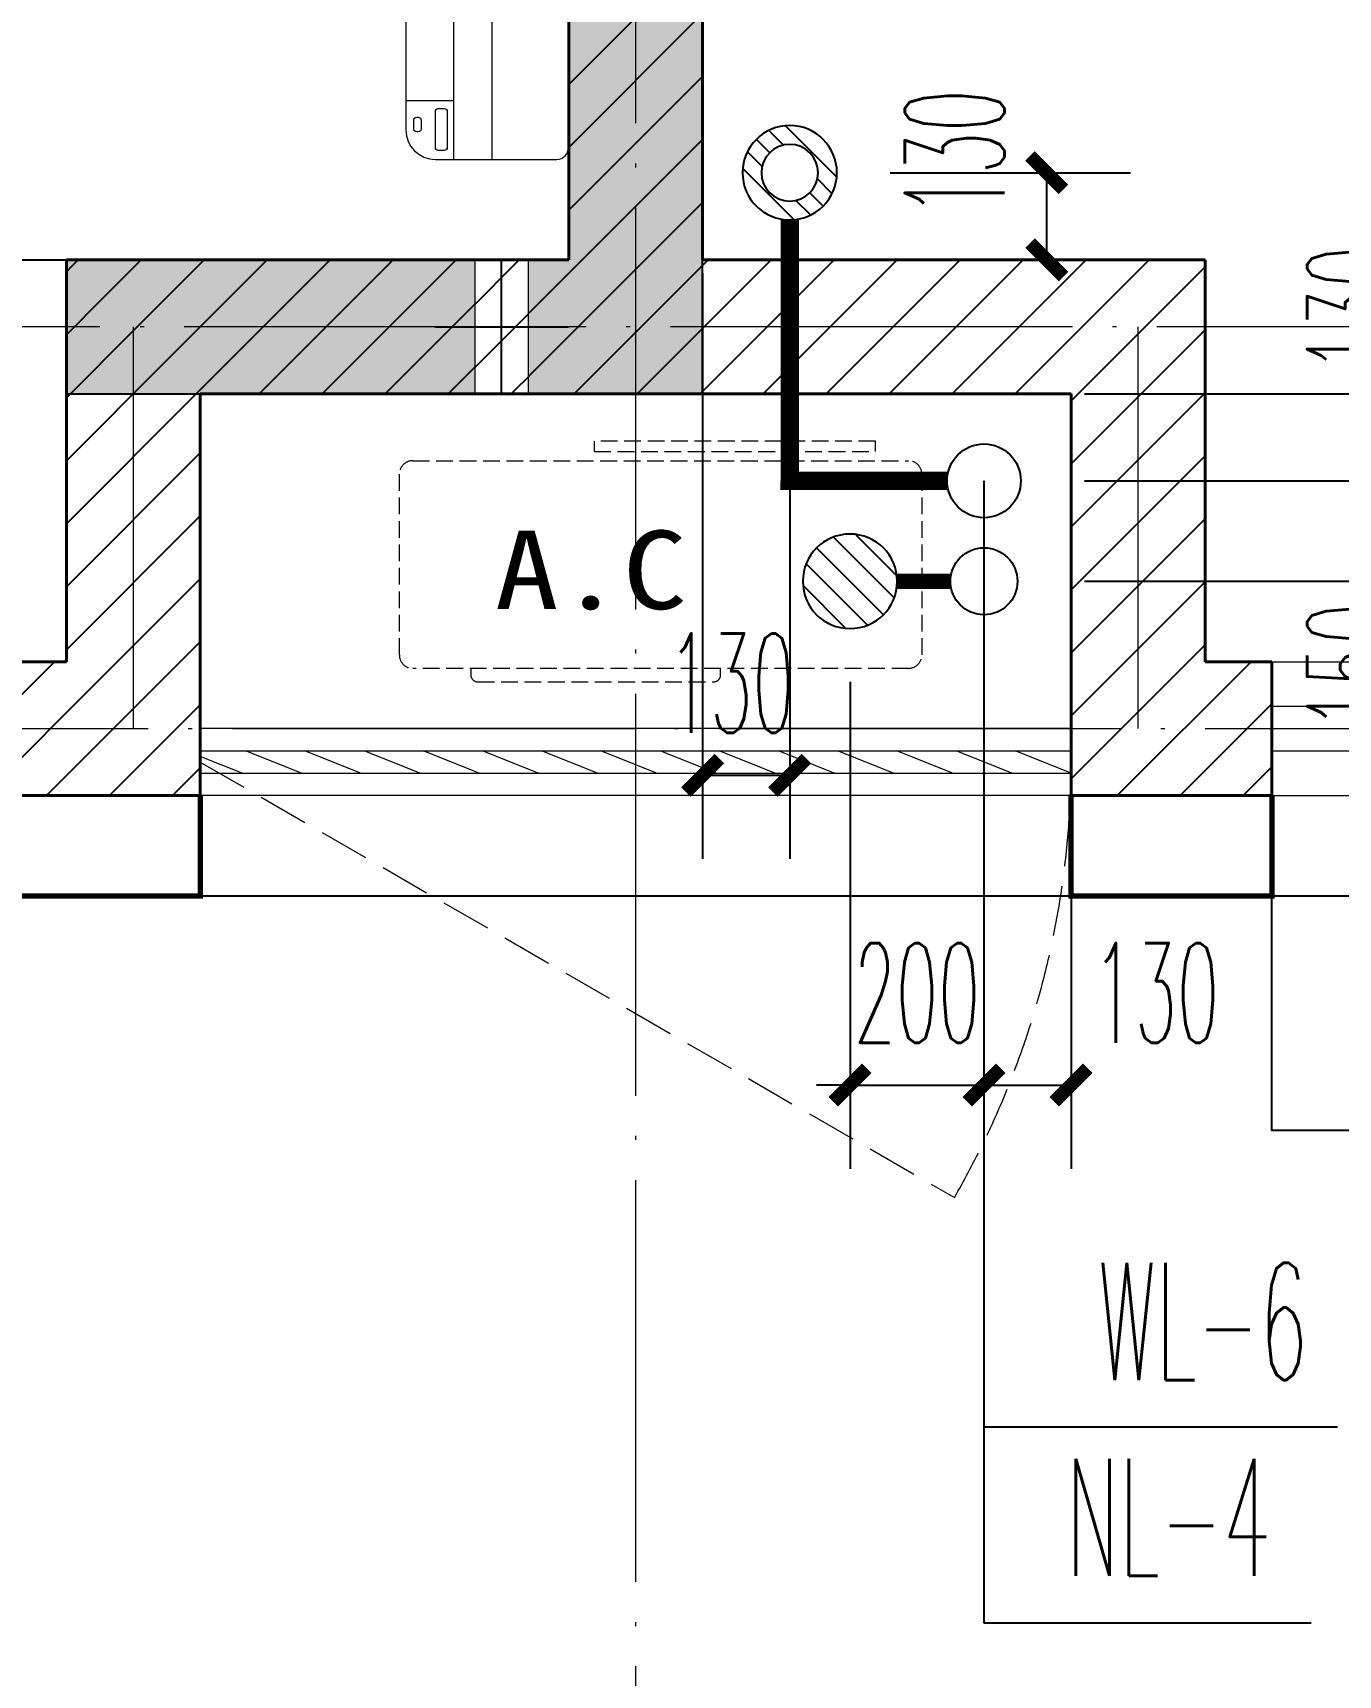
# Model space of a CAD drawing. Extents: x 27938 to 1042331, y -235042 to 1535213.
# Drawn here: x 696817 to 698765, y 133369 to 135821 of the extents above; entities that cross this region are included whole.
import ezdxf

# ---------------------------------------------------------------- set-up
doc = ezdxf.new("R2010")
doc.units = 0
doc.header["$LTSCALE"] = 1000
doc.header["$MEASUREMENT"] = 0
doc.linetypes.add('DASH', pattern=[0.35, 0.25, -0.1])
doc.linetypes.add('DOTE', pattern=[2.42, 2, -0.2, 0.02, -0.2])
for name, color, linetype in [('$RECOVER_210609100354-0', 7, 'Continuous'), ('$RECOVER_210609100354-5', 7, 'Continuous'), ('3.5方案汇报，与郭总、侯月琴确定户型_t8$0$2020.03.04 -1安徽标准化洋房户型(UA）_t8_t8$0$看线', 154, 'Continuous'), ('COLUMN', 9, 'Continuous'), ('DIM_凝结', 3, 'Continuous'), ('DIM_污水', 3, 'Continuous'), ('EQUIP_地漏', 7, 'Continuous'), ('PIPE-凝结', 150, 'N'), ('PIPE-污水', 2, 'W'), ('TWT_DIM', 3, 'Continuous'), ('VPIPE-凝结', 150, 'Continuous'), ('VPIPE-污水', 2, 'W'), ('机电标识类', 1, 'Continuous'), ('看线', 251, 'Continuous')]:
    doc.layers.add(name, color=color, linetype=linetype)
for name, color, linetype, lineweight in [('DOTE', 19, 'DOTE', 9), ('PUB_HATCH', 8, 'Continuous', 9), ('WALL', 9, 'Continuous', 40), ('WINDOW', 8, 'Continuous', 15), ('平面-栏杆', 135, 'Continuous', 15), ('平面-看线', 45, 'Continuous', 15), ('平面-空调室内机', 176, 'Continuous', 9), ('平面-空调预留孔', 173, 'Continuous', 15), ('空调', 76, 'Continuous', 13)]:
    doc.layers.add(name, color=color, linetype=linetype, lineweight=lineweight)
doc.styles.add('_TCH_DIM_T3', font='SIMPLEX.shx', dxfattribs={"width": 0.494118, "bigfont": 'GBCBIG.shx'})
doc.styles.add('_TWT_SERIAL', font='simplex.shx', dxfattribs={"width": 0.6, "oblique": 10, "height": 3, "bigfont": 'aadri.shx'})
doc.styles.get("Standard").update_dxf_attribs({"font": 'gbenor.shx', "bigfont": 'gbcbig.shx'})
doc.styles.add('黑体', font='simhei.ttf')
doc.linetypes.add('N', pattern='A,3,-0.2,["N",Standard,S=0.25,R=0,X=-0.1,Y=-0.115],-0.2', length=3.4)
doc.linetypes.add('W', pattern='A,3,-0.2,["W",Standard,S=0.25,R=0,X=-0.1,Y=-0.115],-0.2', length=3.4)
doc.dimstyles.new('_TWT_ARCH&&50', dxfattribs={"dimtxt": 148.75, "dimasz": 50, "dimexe": 125, "dimexo": 150, "dimgap": 63.125, "dimtad": 1, "dimdec": 0, "dimzin": 0, "dimdsep": 46, "dimtxsty": '_TCH_DIM_T3', "dimblk": 'ARCHTICK', "dimcen": 0.09, "dimclrt": 7, "dimazin": 2, "dimtfac": 1, "dimtdec": 0, "dimtix": 1, "dimtmove": 2, "dimatfit": 3, "dimfxl": 1, "dimtolj": 1, "dimtzin": 0, "dimarcsym": 0})
pattern_1 = [(45, (0, 47.75), (-47.022601, 47.022601), [])]

# ---------------------------------------------------------------- blocks, each defined once
blk = doc.blocks.new('GFDGDGRDGRDG')
at = {"layer": 'DOTE', "linetype": 'DOTE', "ltscale": 0.3}
for p, q in [((590893.7, 360558.3), (590893.7, 376108.3)), ((626393.7, 363158.3), (573593.7, 363158.3)), ((590143.7, 362558.3), (590143.7, 363158.3)), ((591643.7, 362558.3), (591643.7, 363158.3)), ((573593.7, 362558.3), (626393.7, 362558.3))]:
    blk.add_line(p, q, dxfattribs=at)
blk = doc.blocks.new('HFHFHFHFTF')
at = {"layer": 'PUB_HATCH'}
blk.add_hatch(color=256, dxfattribs=at).paths.add_polyline_path([(550766.6, 365523.7), (550766.6, 365323.7), (551716.6, 365323.7), (551716.6, 366973.7), (551516.6, 366973.7), (551516.6, 365523.7)])
at = {"layer": 'COLUMN', "color": 8}
for p, q in [((551516.6, 366973.7), (551516.6, 365523.7)), ((551716.6, 365323.7), (551716.6, 366973.7)), ((550766.6, 365523.7), (550766.6, 365323.7)), ((551516.6, 365523.7), (550766.6, 365523.7)), ((550766.6, 365323.7), (551716.6, 365323.7))]:
    blk.add_line(p, q, dxfattribs=at)
blk = doc.blocks.new('dongkong')
at = {"color": 0}
blk.add_wipeout([(-603756, 210771), (-603756, 210570.8), (-603836, 210570.8), (-603836, 210771)], dxfattribs=at)
at = {"layer": '机电标识类', "color": 0, "linetype": 'DASH', "ltscale": 400}
for p, q in [((-603796, 210771), (-603796, 210570.8)), ((-603896, 210670.7), (-603696, 210670.7))]:
    blk.add_line(p, q, dxfattribs=at)
at = {"layer": '空调', "color": 0, "linetype": 'DASH', "const_width": 2}
blk.add_lwpolyline([(-603756, 210771), (-603756, 210570.8), (-603836, 210570.8), (-603836, 210771)], close=True, dxfattribs=at)
blk = doc.blocks.new('A$C001338C2')
at = {"color": 0}
for p, q in [((845, 303.6), (55, 303.6)), ((109.1, 214.8), (109.1, 303.6)), ((0, 248.6), (0, 22)), ((900, 22), (900, 248.6)), ((22, 0), (878, 0))]:
    blk.add_line(p, q, dxfattribs=at)
at = {"color": 0, "lineweight": 5}
for p, q in [((900, 214.8), (0, 214.8)), ((900, 143.2), (0, 143.2))]:
    blk.add_line(p, q, dxfattribs=at)
at = {"color": 0}
for points in [[(73.1, 275), (56.8, 275, -0.414214), (51.3, 280.5), (51.3, 283.4, -0.414214), (56.8, 288.9), (73.1, 288.9, -0.414214), (78.6, 283.4), (78.6, 280.5, -0.414214)], [(89.2, 226.4), (22.2, 226.4, -0.414214), (16.7, 231.9), (16.7, 243.1, -0.414214), (22.2, 248.6), (89.2, 248.6, -0.414214), (94.7, 243.1), (94.7, 231.9, -0.414214)]]:
    blk.add_lwpolyline(points, format="xyb", close=True, dxfattribs=at)
for centre, radius, start, end in [((55, 248.6), 55, 90, 180), ((845, 248.6), 55, 360, 90), ((22, 22), 22, 180, 270), ((878, 22), 22, 270, 360)]:
    blk.add_arc(centre, radius, start, end, dxfattribs=at)
blk = doc.blocks.new('gsergvr')
at = {"layer": '平面-空调预留孔', "color": 0, "linetype": 'DASH', "ltscale": 0.1}
for p, q in [((34075.4, 17176.2), (34075.4, 17166.2)), ((34448.2, 17166.2), (34448.2, 17176.2)), ((34085.4, 17156.2), (34438.2, 17156.2))]:
    blk.add_line(p, q, dxfattribs=at)
blk.add_lwpolyline([(34679.3, 17515.3), (34259.5, 17515.3), (34259.5, 17500.2), (34679.3, 17500.2)], close=True, dxfattribs=at)
blk.add_lwpolyline([(34728.6, 17176.2), (33988.6, 17176.2, -0.414214), (33968.6, 17196.2), (33968.6, 17466.2, -0.414214), (33988.6, 17486.2), (34728.6, 17486.2, -0.414214), (34748.6, 17466.2), (34748.6, 17196.2, -0.414214)], format="xyb", close=True, dxfattribs=at)
for centre, start, end in [((34085.4, 17166.2), 180, 270), ((34438.2, 17166.2), 270, 0)]:
    blk.add_arc(centre, 10, start, end, dxfattribs=at)
at = {"layer": '平面-空调预留孔', "color": 0, "linetype": 'DASH', "ltscale": 0.1, "style": '黑体', "width": 1.2}
blk.add_text('A.C', height=117.05, dxfattribs=at).set_placement((34110.9, 17264.8))
blk = doc.blocks.new('rtyryrtyeeretee')
at = {"layer": '平面-空调预留孔', "color": 8}
blk.add_blockref('gsergvr', (635673.5, 326705.8), dxfattribs=at)
blk = doc.blocks.new('_ArchTick')
at = {"color": 0, "linetype": 'ByBlock', "const_width": 0.4}
blk.add_lwpolyline([(-0.5, -0.5), (0.5, 0.5)], dxfattribs=at)
blk = doc.blocks.new('*D421')
at = {"layer": 'Defpoints', "color": 0}
for p in [(697946.6, 135612.3), (698330.3, 135612.3), (697946.6, 135482.3)]:
    blk.add_point(p, dxfattribs=at)
at = {"layer": 'TWT_DIM', "color": 0, "lineweight": -2}
for p, q in [((698096.6, 135612.3), (698455.3, 135612.3)), ((698330.3, 135482.3), (698330.3, 135612.3)), ((698096.6, 135482.3), (698455.3, 135482.3))]:
    blk.add_line(p, q, dxfattribs=at)
at = {"layer": 'TWT_DIM', "color": 0, "lineweight": -2, "xscale": 50, "yscale": 50, "zscale": 50}
for p, rotation in [((698330.3, 135612.3), 90), ((698330.3, 135482.3), 270)]:
    blk.add_blockref('_ArchTick', p, dxfattribs=dict(at, rotation=rotation))
at = {"layer": 'TWT_DIM', "color": 7, "insert": (698192.8, 135641.9), "char_height": 148.75, "attachment_point": 5, "rotation": 90, "style": '_TCH_DIM_T3'}
blk.add_mtext('\\A1;130', dxfattribs=at)
blk = doc.blocks.new('*D422')
at = {"layer": 'Defpoints', "color": 0}
for p in [(697816.6, 135612.3), (697946.6, 135612.3), (697946.6, 134712.7)]:
    blk.add_point(p, dxfattribs=at)
at = {"layer": 'TWT_DIM', "color": 0, "lineweight": -2}
for p, q in [((697816.6, 135462.3), (697816.6, 134587.7)), ((697946.6, 135462.3), (697946.6, 134587.7)), ((697816.6, 134712.7), (697946.6, 134712.7))]:
    blk.add_line(p, q, dxfattribs=at)
at = {"layer": 'TWT_DIM', "color": 0, "lineweight": -2, "xscale": 50, "yscale": 50, "zscale": 50, "rotation": 180}
blk.add_blockref('_ArchTick', (697816.6, 134712.7), dxfattribs=at)
at = {"layer": 'TWT_DIM', "color": 0, "lineweight": -2, "xscale": 50, "yscale": 50, "zscale": 50}
blk.add_blockref('_ArchTick', (697946.6, 134712.7), dxfattribs=at)
at = {"layer": 'TWT_DIM', "color": 7, "insert": (697859.3, 134850.2), "char_height": 148.75, "attachment_point": 5, "style": '_TCH_DIM_T3'}
blk.add_mtext('\\A1;130', dxfattribs=at)
blk = doc.blocks.new('*D423')
at = {"layer": 'Defpoints', "color": 0}
for p in [(698236.6, 135002.3), (698366.6, 135002.3), (698366.6, 134250.2)]:
    blk.add_point(p, dxfattribs=at)
at = {"layer": 'TWT_DIM', "color": 0, "lineweight": -2}
for p, q in [((698236.6, 134852.3), (698236.6, 134125.2)), ((698366.6, 134852.3), (698366.6, 134125.2)), ((698236.6, 134250.2), (698366.6, 134250.2))]:
    blk.add_line(p, q, dxfattribs=at)
at = {"layer": 'TWT_DIM', "color": 0, "lineweight": -2, "xscale": 50, "yscale": 50, "zscale": 50, "rotation": 180}
blk.add_blockref('_ArchTick', (698236.6, 134250.2), dxfattribs=at)
at = {"layer": 'TWT_DIM', "color": 0, "lineweight": -2, "xscale": 50, "yscale": 50, "zscale": 50}
blk.add_blockref('_ArchTick', (698366.6, 134250.2), dxfattribs=at)
at = {"layer": 'TWT_DIM', "color": 7, "insert": (698493.2, 134387.7), "char_height": 148.75, "attachment_point": 5, "style": '_TCH_DIM_T3'}
blk.add_mtext('\\A1;130', dxfattribs=at)
blk = doc.blocks.new('*D424')
at = {"layer": 'Defpoints', "color": 0}
for p in [(698036.6, 135002.3), (698236.6, 135002.3), (698236.6, 134250.2)]:
    blk.add_point(p, dxfattribs=at)
at = {"layer": 'TWT_DIM', "color": 0, "lineweight": -2}
for p, q in [((698036.6, 134852.3), (698036.6, 134125.2)), ((698236.6, 134852.3), (698236.6, 134125.2)), ((698036.6, 134250.2), (697986.6, 134250.2)), ((698036.6, 134250.2), (698236.6, 134250.2)), ((698236.6, 134250.2), (698286.6, 134250.2))]:
    blk.add_line(p, q, dxfattribs=at)
at = {"layer": 'TWT_DIM', "color": 0, "lineweight": -2, "xscale": 50, "yscale": 50, "zscale": 50}
blk.add_blockref('_ArchTick', (698036.6, 134250.2), dxfattribs=at)
at = {"layer": 'TWT_DIM', "color": 0, "lineweight": -2, "xscale": 50, "yscale": 50, "zscale": 50, "rotation": 180}
blk.add_blockref('_ArchTick', (698236.6, 134250.2), dxfattribs=at)
at = {"layer": 'TWT_DIM', "color": 7, "insert": (698136.6, 134387.7), "char_height": 148.75, "attachment_point": 5, "style": '_TCH_DIM_T3'}
blk.add_mtext('\\A1;200', dxfattribs=at)
blk = doc.blocks.new('*D425')
at = {"layer": 'Defpoints', "color": 0}
for p in [(698236.6, 135152.3), (698930.9, 135152.3), (698236.6, 135002.3)]:
    blk.add_point(p, dxfattribs=at)
at = {"layer": 'TWT_DIM', "color": 0, "lineweight": -2}
for p, q in [((698386.6, 135152.3), (699055.9, 135152.3)), ((698930.9, 135002.3), (698930.9, 135152.3)), ((698386.6, 135002.3), (699055.9, 135002.3))]:
    blk.add_line(p, q, dxfattribs=at)
at = {"layer": 'TWT_DIM', "color": 0, "lineweight": -2, "xscale": 50, "yscale": 50, "zscale": 50}
for p, rotation in [((698930.9, 135152.3), 90), ((698930.9, 135002.3), 270)]:
    blk.add_blockref('_ArchTick', p, dxfattribs=dict(at, rotation=rotation))
at = {"layer": 'TWT_DIM', "color": 7, "insert": (698793.4, 134875.7), "char_height": 148.75, "attachment_point": 5, "rotation": 90, "style": '_TCH_DIM_T3'}
blk.add_mtext('\\A1;150', dxfattribs=at)
blk = doc.blocks.new('*D426')
at = {"layer": 'Defpoints', "color": 0}
for p in [(698236.6, 135282.3), (698930.9, 135282.3), (698236.6, 135152.3)]:
    blk.add_point(p, dxfattribs=at)
at = {"layer": 'TWT_DIM', "color": 0, "lineweight": -2}
for p, q in [((698386.6, 135282.3), (699055.9, 135282.3)), ((698930.9, 135152.3), (698930.9, 135282.3)), ((698386.6, 135152.3), (699055.9, 135152.3))]:
    blk.add_line(p, q, dxfattribs=at)
at = {"layer": 'TWT_DIM', "color": 0, "lineweight": -2, "xscale": 50, "yscale": 50, "zscale": 50}
for p, rotation in [((698930.9, 135282.3), 90), ((698930.9, 135152.3), 270)]:
    blk.add_blockref('_ArchTick', p, dxfattribs=dict(at, rotation=rotation))
at = {"layer": 'TWT_DIM', "color": 7, "insert": (698793.4, 135408.9), "char_height": 148.75, "attachment_point": 5, "rotation": 90, "style": '_TCH_DIM_T3'}
blk.add_mtext('\\A1;130', dxfattribs=at)
blk = doc.blocks.new('$TwtSys$00000141')
for p, q in [((-141.3, 11.5), (-15.1, 137.7)), ((-141.3, 11.5), (-15.1, 137.7)), ((-130.8, -52.6), (52.6, 130.8)), ((-130.8, -52.6), (52.6, 130.8)), ((-99.7, -99.7), (99.7, 99.7)), ((-99.7, -99.7), (99.7, 99.7)), ((-48.5, -130.6), (131.4, 49.3)), ((-48.5, -130.6), (131.4, 49.3)), ((17.1, -138.4), (138.4, -17.1)), ((17.1, -138.4), (138.4, -17.1))]:
    blk.add_line(p, q)
blk.add_circle((0, 0), 141)
blk.add_circle((0, 0), 141)
blk = doc.blocks.new('$TwtSys$00000543')
for p, q in [((-140.4, -12.8), (12.8, 140.4)), ((18.7, 82.5), (62.6, 126.4)), ((59.8, 59.8), (99.7, 99.7)), ((82.5, 18.7), (126.4, 62.6)), ((-12.8, -140.4), (140.4, 12.8)), ((-126.4, -62.6), (-82.5, -18.7)), ((-99.7, -99.7), (-59.8, -59.8)), ((-62.6, -126.4), (-18.7, -82.5))]:
    blk.add_line(p, q)
for radius in [141, 84.6]:
    blk.add_circle((0, 0), radius)
blk = doc.blocks.new('$WINLIB2D$00000039')
at = {"color": 0}
for points in [[(-0.5, 0.5), (-0.5, -0.5)], [(0.5, 0.5), (-0.5, 0.5)], [(0.5, -0.5), (0.5, 0.5)], [(-0.5, 0.1667), (0.5, 0.1667)], [(-0.3839, -0.1667), (-0.448, 0.1667)], [(-0.3159, -0.1667), (-0.38, 0.1667)], [(-0.2479, -0.1667), (-0.312, 0.1667)], [(-0.1799, -0.1667), (-0.244, 0.1667)], [(-0.1119, -0.1667), (-0.176, 0.1667)], [(-0.0439, -0.1667), (-0.108, 0.1667)], [(0.0241, -0.1667), (-0.04, 0.1667)], [(0.0921, -0.1667), (0.028, 0.1667)], [(0.16, -0.1667), (0.0959, 0.1667)], [(0.228, -0.1667), (0.1639, 0.1667)], [(0.296, -0.1667), (0.2319, 0.1667)], [(0.364, -0.1667), (0.2999, 0.1667)], [(0.432, -0.1667), (0.3679, 0.1667)], [(0.5, -0.1667), (0.4359, 0.1667)], [(-0.4519, -0.1667), (-0.5, 0.0836)], [(-0.5, -0.1667), (0.5, -0.1667)], [(0.5, -0.5), (-0.5, -0.5)]]:
    blk.add_lwpolyline(points, dxfattribs=at)

msp = doc.modelspace()

# ---------------------------------------------------------------- hatches: boundary and pattern name
at = {"layer": '$RECOVER_210609100354-5'}
h = msp.add_hatch(dxfattribs=at)
h.set_pattern_fill('普通砖', color=256, scale=50, style=0)
h.set_pattern_definition(pattern_1)
h.paths.add_polyline_path([(697066.6, 135282.3), (696866.6, 135482.3), (696866.6, 134882.3), (697066.6, 134682.3)])
h = msp.add_hatch(dxfattribs=at)
h.set_pattern_fill('普通砖', color=256, scale=50, style=0)
h.set_pattern_definition(pattern_1)
h.paths.add_polyline_path([(697716.6, 135415.7), (697716.6, 135282.3), (698366.6, 135282.3), (698566.6, 135482.3), (697816.6, 135482.3)])
h = msp.add_hatch(dxfattribs=at)
h.set_pattern_fill('普通砖', color=256, scale=50, style=0)
h.set_pattern_definition(pattern_1)
h.paths.add_polyline_path([(698566.6, 135482.3), (698366.6, 135282.3), (698366.6, 134682.3), (698566.6, 134882.3)])
h = msp.add_hatch(dxfattribs=at)
h.set_pattern_fill('普通砖', color=256, scale=50, style=0)
h.set_pattern_definition(pattern_1)
h.paths.add_polyline_path([(696866.6, 134882.3), (696766.6, 134882.3), (696766.6, 134682.3), (697066.6, 134682.3)])
h = msp.add_hatch(dxfattribs=at)
h.set_pattern_fill('普通砖', color=256, scale=50, style=0)
h.set_pattern_definition(pattern_1)
h.paths.add_polyline_path([(698566.6, 134882.3), (698366.6, 134682.3), (698666.6, 134682.3), (698666.6, 134882.3)])
at = {"layer": 'PIPE-污水'}
for points in [[(697946.6, 135152.3), (697932.8, 135152.3), (697932.8, 135138.6)], [(697946.6, 135152.3), (697946.6, 135138.6), (697932.8, 135138.6)]]:
    msp.add_hatch(color=256, dxfattribs=at).paths.add_polyline_path(points)

# ---------------------------------------------------------------- linework, layer by layer
at = {"layer": '$RECOVER_210609100354-0', "color": 8, "const_width": 8}
for points in [[(697066.6, 134682.3), (697066.6, 134532.3), (696766.6, 134532.3), (696766.6, 134682.3)], [(698666.6, 134682.3), (698666.6, 134532.3), (698366.6, 134532.3), (698366.6, 134682.3)]]:
    msp.add_lwpolyline(points, dxfattribs=at)
at = {"layer": '3.5方案汇报，与郭总、侯月琴确定户型_t8$0$2020.03.04 -1安徽标准化洋房户型(UA）_t8_t8$0$看线', "color": 8, "ltscale": 10}
msp.add_line((694716.6, 135482.3), (696866.6, 135482.3), dxfattribs=at)
at = {"layer": 'DIM_凝结'}
for p, q in [((698236.6, 135002.3), (698236.6, 133447.2)), ((698236.6, 133447.2), (698725, 133447.2))]:
    msp.add_line(p, q, dxfattribs=at)
at = {"layer": 'DIM_污水'}
for p, q in [((698236.6, 135152.3), (698236.6, 133739.8)), ((698236.6, 133739.8), (698764.2, 133739.8))]:
    msp.add_line(p, q, dxfattribs=at)
at = {"layer": 'PIPE-凝结', "ltscale": 0.5, "const_width": 22.5}
msp.add_lwpolyline([(698186.6, 135002.3), (698107.1, 135002.3)], dxfattribs=at)
at = {"layer": 'PIPE-污水', "ltscale": 0.5, "const_width": 27.5}
for points in [[(697946.6, 135541.8), (697946.6, 135152.3)], [(698181.6, 135152.3), (697946.6, 135152.3)]]:
    msp.add_lwpolyline(points, dxfattribs=at)
at = {"layer": 'VPIPE-凝结'}
msp.add_circle((698236.6, 135002.3), 50, dxfattribs=at)
at = {"layer": 'VPIPE-污水'}
msp.add_circle((698236.6, 135152.3), 55, dxfattribs=at)
at = {"layer": 'WALL', "color": 8}
for p, q in [((697816.6, 136482.3), (697816.6, 135482.3)), ((696866.6, 135482.3), (696866.6, 134882.3)), ((697816.6, 135482.3), (698566.6, 135482.3)), ((698566.6, 135482.3), (698566.6, 134882.3)), ((697066.6, 135282.3), (697066.6, 134682.3)), ((697716.6, 135282.3), (698366.6, 135282.3)), ((698366.6, 135282.3), (698366.6, 134682.3)), ((696866.6, 134882.3), (696766.6, 134882.3)), ((698566.6, 134882.3), (698666.6, 134882.3)), ((698666.6, 134882.3), (698666.6, 134682.3)), ((696766.6, 134682.3), (697066.6, 134682.3)), ((698366.6, 134682.3), (698666.6, 134682.3))]:
    msp.add_line(p, q, dxfattribs=at)
at = {"layer": 'WINDOW', "color": 8, "linetype": 'DASH', "ltscale": 0.3}
msp.add_lwpolyline([(697066.6, 134732.3), (698192.4, 134082.3, 0.131652), (698366.6, 134732.3)], format="xyb", dxfattribs=at)
msp.add_lwpolyline([(697066.6, 134732.3), (698192.4, 134082.3, 0.131652), (698366.6, 134732.3)], format="xyb", dxfattribs=at)
at = {"layer": '平面-栏杆', "color": 8}
for points in [[(698666.6, 134815.7), (703166.6, 134815.7)], [(698666.6, 134749), (703166.6, 134749)]]:
    msp.add_lwpolyline(points, dxfattribs=at)
at = {"layer": '平面-看线', "color": 8}
msp.add_lwpolyline([(698666.6, 134882.3), (703166.6, 134882.3)], dxfattribs=at)
at = {"layer": '平面-看线', "color": 8, "linetype": 'DASH'}
msp.add_lwpolyline([(698666.6, 134682.3), (703166.6, 134682.3)], dxfattribs=at)
at = {"layer": '看线', "color": 8, "ltscale": 0.5}
for points in [[(698366.6, 134532.3), (697066.6, 134532.3)], [(700666.6, 134532.3), (700666.6, 134182.3), (698666.6, 134182.3), (698666.6, 134532.3)], [(703166.6, 134532.3), (698666.6, 134532.3)]]:
    msp.add_lwpolyline(points, dxfattribs=at)

# ---------------------------------------------------------------- block references
at = {"color": 8}
for name, p in [('HFHFHFHFTF', (146100, -230041.4)), ('rtyryrtyeeretee', (27721.7, -209009.7))]:
    msp.add_blockref(name, p, dxfattribs=at)
at = {"layer": '3.5方案汇报，与郭总、侯月琴确定户型_t8$0$2020.03.04 -1安徽标准化洋房户型(UA）_t8_t8$0$看线', "ltscale": 10}
msp.add_blockref('GFDGDGRDGRDG', (106822.9, -227776), dxfattribs=at)
at = {"layer": 'EQUIP_地漏', "xscale": 0.5, "yscale": -0.5, "zscale": 0.5, "rotation": 180}
msp.add_blockref('$TwtSys$00000543', (697946.6, 135612.3), dxfattribs=at)
at = {"layer": 'EQUIP_地漏', "xscale": 0.5, "yscale": -0.5, "zscale": 0.5}
msp.add_blockref('$TwtSys$00000141', (698036.6, 135002.3), dxfattribs=at)
at = {"layer": 'WINDOW', "color": 8, "xscale": 1299.999999983003, "yscale": 100, "zscale": 1299.999999983003}
msp.add_blockref('$WINLIB2D$00000039', (697716.6, 134732.3), dxfattribs=at)
at = {"layer": '平面-空调预留孔', "color": 8, "xscale": 0.800000000046565, "yscale": 0.800000000046565, "zscale": 0.800000000046565, "rotation": 90.00000023343016}
msp.add_blockref('A$C001338C2', (697616.4, 135632.3), dxfattribs=at)

# ---------------------------------------------------------------- texts
at = {"layer": 'DIM_凝结', "color": 7, "style": '_TWT_SERIAL', "width": 0.48}
msp.add_text('NL-4', height=175, dxfattribs=at).set_placement((698359.1, 133517.2))
at = {"layer": 'DIM_污水', "color": 7, "style": '_TWT_SERIAL', "width": 0.48}
msp.add_text('WL-6', height=175, dxfattribs=at).set_placement((698406.8, 133809.8))

# ---------------------------------------------------------------- dimensions: what is measured, and where the dimension line sits
at = {"layer": 'TWT_DIM'}
for base, p1, p2, angle, picture, middle in [((698330.3, 135612.3), (697946.6, 135482.3), (697946.6, 135612.3), 90, '*D421', (698192.8, 135641.9)), ((697946.6, 134712.7), (697816.6, 135612.3), (697946.6, 135612.3), 0, '*D422', (697859.3, 134850.2)), ((698930.9, 135282.3), (698236.6, 135152.3), (698236.6, 135282.3), 90, '*D426', (698793.4, 135408.9)), ((698930.9, 135152.3), (698236.6, 135002.3), (698236.6, 135152.3), 90, '*D425', (698793.4, 134875.7)), ((698366.6, 134250.2), (698236.6, 135002.3), (698366.6, 135002.3), 0, '*D423', (698493.2, 134387.7))]:
    dim = msp.add_linear_dim(base=base, p1=p1, p2=p2, angle=angle, dimstyle='_TWT_ARCH&&50', dxfattribs=at)
    dim.commit()
    dim.dimension.update_dxf_attribs({"geometry": picture, "text_midpoint": middle, "dimtype": 129})
dim = msp.add_aligned_dim(p1=(698036.6, 135002.3), p2=(698236.6, 135002.3), distance=-752.1, dimstyle='_TWT_ARCH&&50', dxfattribs=at)
dim.commit()
dim.dimension.update_dxf_attribs({"geometry": '*D424', "text_midpoint": (698136.6, 134387.7)})

# ---------------------------------------------------------------- next in the draw order: block references
at = {"layer": '平面-空调室内机', "color": 8, "ltscale": 0.3, "xscale": -1, "rotation": 180}
msp.add_blockref('dongkong', (1301312.5, 346053.1), dxfattribs=at)

# ---------------------------------------------------------------- next in the draw order: hatches: boundary and pattern name
at = {"layer": '$RECOVER_210609100354-5'}
h = msp.add_hatch(dxfattribs=at)
h.set_pattern_fill('普通砖', color=256, scale=50, style=0)
h.set_pattern_definition(pattern_1)
h.paths.add_polyline_path([(697749.9, 136582.3), (697616.6, 136582.3), (697616.6, 135482.3), (697716.6, 135415.7), (697816.6, 135482.3), (697816.6, 136482.3)])
h = msp.add_hatch(dxfattribs=at)
h.set_pattern_fill('普通砖', color=256, scale=50, style=0)
h.set_pattern_definition(pattern_1)
h.paths.add_polyline_path([(696866.6, 135482.3), (697066.6, 135282.3), (697716.6, 135282.3), (697716.6, 135415.7), (697616.6, 135482.3)])

# ---------------------------------------------------------------- next in the draw order: linework, layer by layer
at = {"layer": 'WALL', "color": 8}
for p, q in [((697616.6, 136582.3), (697616.6, 135482.3)), ((696866.6, 135482.3), (697616.6, 135482.3)), ((697066.6, 135282.3), (697716.6, 135282.3))]:
    msp.add_line(p, q, dxfattribs=at)

doc.saveas('drawing.dxf')
